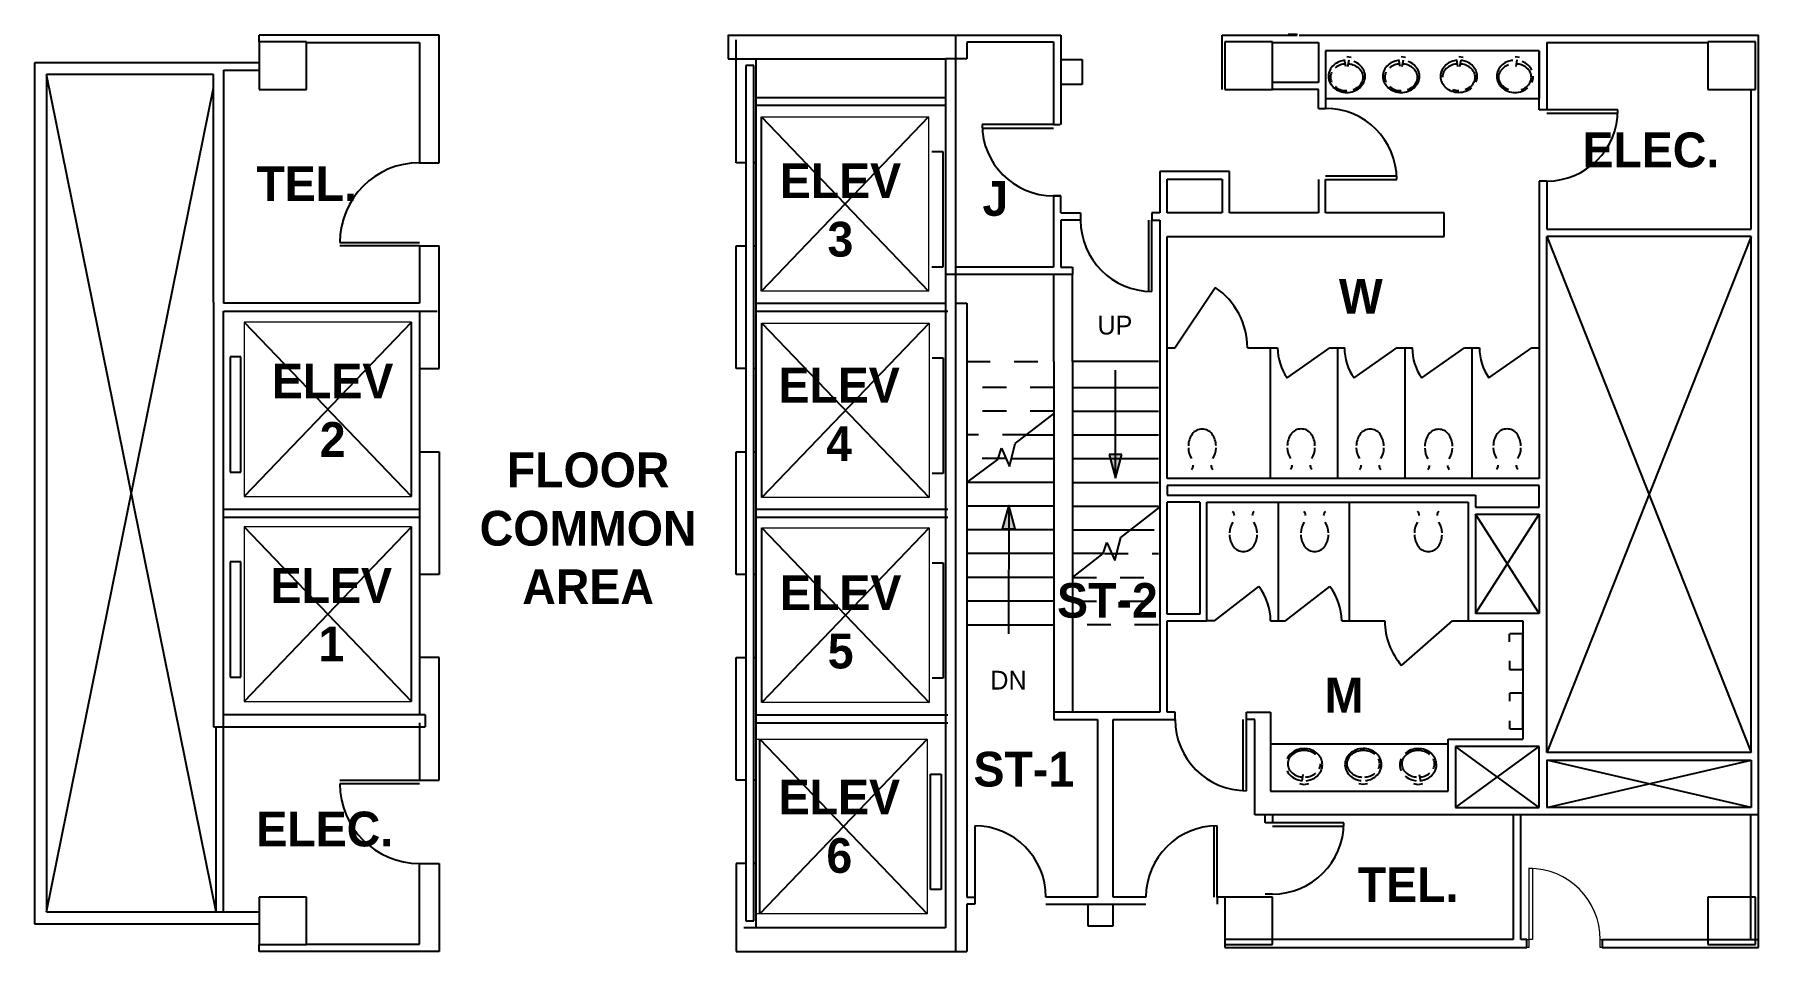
# Model space of a CAD drawing. Header units: inches. Extents: x -63 to 2235, y 0 to 1960.
# Drawn here: x 748 to 1619, y 759 to 1223 of the extents above; entities that cross this region are included whole.
import ezdxf

# ---------------------------------------------------------------- set-up
doc = ezdxf.new("R2010")
doc.units = ezdxf.units.IN
doc.header["$LTSCALE"] = 96
doc.header["$MEASUREMENT"] = 0
doc.linetypes.add('Dash', pattern=[0.25, 0.125, -0.125])
doc.layers.add('A-DOOR', color=7, linetype='Continuous')
doc.layers.add('S-COLS', color=7, linetype='Continuous')
doc.layers.add('A-DOOR-FRAM', color=1, linetype='Continuous', lineweight=13)
doc.styles.get("Standard").update_dxf_attribs({"font": 'arial.ttf'})

# ---------------------------------------------------------------- blocks, each defined once
blk = doc.blocks.new('Concrete-Rectangular-Column - 2_ X 2_-2564053-GROSS BLDG AREA - LEVEL 6')
at = {"layer": 'S-COLS'}
for p, q in [((12, 12), (-12, 12)), ((-12, 12), (-12, -12)), ((12, -12), (12, 12)), ((-12, -12), (12, -12))]:
    blk.add_line(p, q, dxfattribs=at)
blk = doc.blocks.new('ST - TYPE A - SINGLE FLUSH - 36_ x 84_ X NOT USED-2900657-GROSS BLDG AREA - LEVEL 6')
at = {"layer": 'A-DOOR', "lineweight": 15}
for p, q in [((16.25, -2), (18, -2)), ((16.25, -38), (16.25, -2)), ((18, -38.04), (18, -2)), ((16.25, -38), (17.49, -38))]:
    blk.add_line(p, q, dxfattribs=at)
at = {"layer": 'A-DOOR', "lineweight": 5}
blk.add_arc((18, -2), 36.04, 180, 270, dxfattribs=at)
at = {"layer": 'A-DOOR-FRAM'}
for p, q in [((-19, 2), (-18, 2)), ((-19, -2), (-19, 2)), ((-18, 2), (-18, -2)), ((18, 2), (19, 2)), ((18, -2), (18, 2)), ((19, 2), (19, -2)), ((-18, -2), (-19, -2)), ((19, -2), (18, -2))]:
    blk.add_line(p, q, dxfattribs=at)

msp = doc.modelspace()

# ---------------------------------------------------------------- hatches: boundary and pattern name
for points in [[(1297.57, 1010.52), (1291.14, 1010.52), (1294.35, 998.52)], [(1237.13, 972.91), (1243.56, 972.89), (1240.37, 984.9)]]:
    msp.add_hatch(color=250).paths.add_polyline_path(points, flags=0)

# ---------------------------------------------------------------- linework, layer by layer
for p, q in [((952.67, 1222.36), (861.67, 1222.36)), ((861.67, 1218.9), (861.67, 1222.36)), ((952.67, 1157.86), (952.67, 1222.36)), ((1098.61, 1222.4), (1098.61, 1210.4)), ((1098.67, 1222.36), (1266.67, 1222.36)), ((1102.67, 1157.86), (1102.67, 1219.9)), ((1213.61, 1084.9), (1213.61, 1222.4)), ((1266.67, 1222.36), (1266.67, 1177.15)), ((1348.17, 1194.86), (1348.17, 1222.36)), ((1348.17, 1222.36), (1386.11, 1222.36)), ((1381.61, 1222.65), (1381.61, 1222.4)), ((1386.11, 1222.65), (1381.61, 1222.65)), ((1381.61, 1222.4), (1386.11, 1222.4)), ((1386.11, 1222.4), (1386.11, 1222.65)), ((1387.11, 1222.36), (1619.17, 1222.36)), ((1619.17, 828.36), (1619.17, 1222.36)), ((885.67, 1218.61), (942.67, 1218.61)), ((942.67, 1218.61), (942.67, 1157.86)), ((1219.27, 1218.86), (1262.92, 1218.86)), ((1219.27, 1218.61), (1219.27, 1210.36)), ((1262.92, 1218.86), (1262.92, 1177.15)), ((1373.61, 1218.9), (1349.61, 1218.9)), ((1349.61, 1218.9), (1349.61, 1194.9)), ((1373.61, 1194.9), (1373.61, 1218.9)), ((1373.67, 1218.61), (1396.92, 1218.61)), ((1396.92, 1218.61), (1396.92, 1198.36)), ((1400.42, 1214.36), (1400.42, 1185.34)), ((1508.42, 1214.36), (1400.42, 1214.36)), ((1411.22, 1211.56), (1413.38, 1211.18)), ((1438.67, 1211.57), (1440.84, 1211.19)), ((1467.81, 1211.61), (1469.97, 1211.23)), ((1496.18, 1211.59), (1498.34, 1211.21)), ((1508.42, 1214.36), (1508.42, 1190.36)), ((1508.42, 1184.61), (1508.42, 1214.36)), ((1512.17, 1218.61), (1512.17, 1184.61)), ((1512.17, 1218.61), (1593.61, 1218.61)), ((1617.61, 1218.9), (1593.61, 1218.9)), ((1593.61, 1218.9), (1593.61, 1194.9)), ((1617.61, 1194.9), (1617.61, 1218.9)), ((839.92, 1208.36), (748.17, 1208.36)), ((748.17, 1208.36), (748.17, 773.36)), ((754.17, 1202.36), (754.17, 779.36)), ((839.92, 779.36), (754.17, 1202.36)), ((838.67, 1202.36), (754.17, 1202.36)), ((838.59, 1087.4), (838.59, 1202.36)), ((861.61, 1208.36), (839.92, 1208.36)), ((843.67, 1204.61), (861.61, 1204.61)), ((843.67, 1204.61), (843.67, 1086.86)), ((1098.61, 1210.4), (1208.61, 1210.4)), ((1107.61, 1206.9), (1107.61, 950.03)), ((1111.61, 1206.9), (1107.61, 1206.9)), ((1111.61, 905.78), (1111.61, 1206.9)), ((1112.67, 1210.36), (1112.67, 1190.86)), ((1219.27, 1210.36), (1208.42, 1210.36)), ((1208.42, 1210.36), (1208.42, 771.4)), ((1266.67, 1209.96), (1277.41, 1209.96)), ((1277.41, 1209.96), (1277.41, 1197.44)), ((1410.63, 1206.41), (1410.09, 1209.83)), ((1411.76, 1206.4), (1412.36, 1209.83)), ((1438.08, 1206.42), (1437.54, 1209.84)), ((1439.22, 1206.41), (1439.82, 1209.84)), ((1467.22, 1206.46), (1466.68, 1209.89)), ((1468.35, 1206.45), (1468.95, 1209.88)), ((1496.72, 1206.43), (1497.32, 1209.86)), ((754.17, 779.36), (838.59, 1195.78)), ((1277.41, 1197.44), (1266.67, 1197.44)), ((1349.61, 1194.9), (1373.61, 1194.9)), ((1396.92, 1198.36), (1373.67, 1198.36)), ((1396.92, 1194.86), (1373.67, 1194.86)), ((1396.92, 1185.34), (1396.92, 1194.86)), ((1593.61, 1194.9), (1617.61, 1194.9)), ((1615.42, 1124.36), (1615.42, 1194.9)), ((1112.67, 1190.86), (1208.42, 1190.86)), ((1112.67, 1190.86), (1112.67, 771.4)), ((1112.67, 1186.86), (1208.42, 1186.86)), ((1396.92, 1185.34), (1400.42, 1185.34)), ((1400.42, 1190.36), (1508.42, 1190.36)), ((1512.17, 1184.61), (1508.42, 1184.61)), ((1548.17, 1184.61), (1512.17, 1184.61)), ((1115.41, 1092.91), (1115.41, 1181.07)), ((1115.41, 1181.07), (1199.89, 1092.91)), ((1199.89, 1181.07), (1115.41, 1092.91)), ((1262.92, 1177.15), (1226.92, 1177.15)), ((1262.92, 1177.15), (1266.42, 1177.15)), ((1512.17, 1182.86), (1548.17, 1182.86)), ((1226.92, 1175.4), (1262.92, 1175.4)), ((1201.52, 1163.51), (1207.01, 1163.51)), ((1207.01, 1163.51), (1207.01, 1105.16)), ((942.67, 1157.86), (952.67, 1157.86)), ((1107.61, 1157.86), (1102.67, 1157.86)), ((1112.67, 1157.86), (1111.61, 1157.86)), ((1351.92, 1153.36), (1316.67, 1153.36)), ((1316.67, 1153.36), (1316.67, 1132.61)), ((1351.92, 1132.61), (1351.92, 1153.36)), ((1436.42, 1151.09), (1400.42, 1151.09)), ((1262.92, 1141.15), (1266.67, 1141.15)), ((1266.67, 1141.15), (1262.92, 1141.15)), ((1262.92, 1141.15), (1262.92, 1105.11)), ((1266.67, 1132.61), (1266.67, 1141.15)), ((1320.42, 1149.61), (1348.17, 1149.61)), ((1320.42, 1132.61), (1320.42, 1149.61)), ((1348.17, 1149.61), (1348.17, 1132.61)), ((1396.92, 1149.34), (1396.92, 1132.61)), ((1400.42, 1149.34), (1436.42, 1149.34)), ((1400.42, 1132.61), (1400.42, 1149.34)), ((1508.42, 1148.61), (1508.42, 998.36)), ((1512.17, 1148.61), (1508.42, 1148.61)), ((1512.17, 1148.61), (1512.17, 1124.36)), ((1266.67, 1132.61), (1276.67, 1132.61)), ((1276.67, 1132.61), (1276.67, 1128.86)), ((1316.67, 1132.61), (1312.67, 1132.61)), ((1312.67, 1132.61), (1312.67, 1128.86)), ((1348.17, 1132.61), (1320.42, 1132.61)), ((1396.92, 1132.61), (1351.92, 1132.61)), ((1460.42, 1132.61), (1400.42, 1132.61)), ((1460.42, 1120.61), (1460.42, 1132.61)), ((1276.67, 1128.86), (1266.67, 1128.86)), ((1266.67, 1128.86), (1266.67, 1105.11)), ((1310.92, 1128.86), (1310.92, 1092.86)), ((1312.67, 1128.86), (1316.67, 1128.86)), ((1312.67, 1092.86), (1312.67, 1128.86)), ((1316.67, 1128.86), (1316.67, 880.36)), ((1512.17, 1124.36), (1615.42, 1124.36)), ((902.42, 1117.61), (942.67, 1117.61)), ((942.67, 1115.86), (902.42, 1115.86)), ((942.67, 1115.86), (942.67, 1086.86)), ((942.67, 1115.86), (952.67, 1115.86)), ((952.67, 1053.86), (952.67, 1115.86)), ((1102.67, 1053.86), (1102.67, 1115.86)), ((1102.67, 1115.86), (1107.61, 1115.86)), ((1111.61, 1115.86), (1112.67, 1115.86)), ((1320.42, 998.36), (1320.42, 1120.61)), ((1320.42, 1120.61), (1460.42, 1120.61)), ((1512.17, 1120.61), (1615.42, 859.86)), ((1615.42, 1120.61), (1512.17, 859.86)), ((1512.17, 859.86), (1512.17, 1120.61)), ((1615.42, 1120.61), (1512.17, 1120.61)), ((1615.42, 859.86), (1615.42, 1120.61)), ((1207.01, 1105.16), (1201.52, 1105.16)), ((1272.67, 1101.36), (1208.42, 1101.36)), ((1262.96, 1105.11), (1213.61, 1105.11)), ((1263.17, 1057.36), (1263.17, 1101.36)), ((1266.67, 1105.11), (1272.67, 1105.11)), ((1272.67, 1105.11), (1272.67, 1101.36)), ((1272.67, 1057.36), (1272.67, 1101.36)), ((1324.26, 1064.36), (1344.69, 1094.85)), ((838.59, 1087.4), (838.59, 872.92)), ((942.67, 1086.86), (843.67, 1086.86)), ((843.67, 779.36), (843.67, 1082.9)), ((843.67, 1082.9), (951.59, 1082.9)), ((942.67, 1082.86), (942.67, 878.86)), ((1112.67, 1086.86), (1208.42, 1086.86)), ((1112.67, 1082.86), (1209.67, 1082.86)), ((1213.61, 759.4), (1213.61, 1084.9)), ((1213.8, 1086.86), (1219.17, 1086.86)), ((1219.17, 1086.86), (1219.17, 786.86)), ((938.58, 1077.39), (854.1, 989.23)), ((854.1, 1077.39), (938.58, 989.23)), ((938.58, 989.23), (938.58, 1077.39)), ((1115.63, 988.69), (1115.63, 1076.86)), ((1115.63, 1076.86), (1200.11, 988.69)), ((1200.11, 1076.86), (1115.63, 988.69)), ((1320.42, 1064.36), (1324.26, 1064.36)), ((1360.96, 1064.36), (1376.17, 1064.36)), ((1372.42, 1064.36), (1372.42, 998.36)), ((1381.05, 1049.12), (1402.68, 1064.36)), ((1402.68, 1064.36), (1410.17, 1064.36)), ((1406.42, 1064.36), (1406.42, 998.36)), ((1414.83, 1049.12), (1436.47, 1064.36)), ((1436.47, 1064.36), (1444.38, 1064.36)), ((1440.42, 1064.36), (1440.42, 998.36)), ((1449.05, 1049.12), (1470.68, 1064.36)), ((1470.68, 1064.36), (1478.17, 1064.36)), ((1474.42, 1064.36), (1474.42, 998.36)), ((1482.99, 1049.12), (1504.62, 1064.36)), ((1504.62, 1064.36), (1508.42, 1064.36)), ((852.46, 1059.83), (846.98, 1059.83)), ((846.98, 1059.83), (846.98, 1001.48)), ((852.46, 1001.48), (852.46, 1059.83)), ((1201.75, 1059.3), (1207.24, 1059.3)), ((1207.24, 1059.3), (1207.24, 1000.94)), ((1263.17, 1057.36), (1263.17, 924.36)), ((1315.98, 1057.36), (1272.67, 1057.36)), ((1272.67, 1057.36), (1272.67, 880.36)), ((942.67, 1053.86), (952.67, 1053.86)), ((1107.61, 1053.86), (1102.67, 1053.86)), ((1112.67, 1053.86), (1111.61, 1053.86)), ((1272.67, 1044.36), (1315.98, 1044.36)), ((1243.67, 1016.09), (1263.42, 1031.41)), ((1272.67, 1032.36), (1315.98, 1032.36)), ((1249.17, 1020.36), (1263.17, 1020.36)), ((1272.67, 1020.36), (1315.98, 1020.36)), ((942.67, 1011.86), (952.67, 1011.86)), ((952.67, 1011.86), (952.67, 949.86)), ((1102.67, 1011.86), (1107.61, 1011.86)), ((1102.67, 949.86), (1102.67, 1011.86)), ((1111.61, 1011.86), (1112.67, 1011.86)), ((1234.88, 1007.87), (1236.67, 1013.6)), ((1236.67, 1013.6), (1240.78, 1004.45)), ((1240.78, 1004.45), (1243.67, 1016.09)), ((1219.17, 996.36), (1234.88, 1007.87)), ((1241.75, 1008.36), (1263.17, 1008.36)), ((1272.67, 1008.36), (1315.98, 1008.36)), ((846.98, 1001.48), (852.46, 1001.48)), ((1207.24, 1000.94), (1201.75, 1000.94)), ((1263.17, 996.36), (1219.17, 996.36)), ((1272.67, 996.36), (1315.98, 996.36)), ((1508.42, 998.36), (1320.42, 998.36)), ((1508.42, 994.86), (1320.42, 994.86)), ((1320.42, 994.86), (1320.42, 989.86)), ((1508.42, 983.86), (1508.42, 994.86)), ((1263.17, 984.36), (1219.8, 984.36)), ((1272.67, 984.36), (1315.98, 984.36)), ((1320.42, 989.86), (1476.17, 989.86)), ((1336.92, 986.36), (1320.42, 986.36)), ((1320.42, 929.86), (1320.42, 986.36)), ((1336.92, 986.36), (1336.92, 929.86)), ((1340.42, 926.36), (1340.42, 986.36)), ((1340.42, 986.36), (1472.42, 986.36)), ((1376.42, 986.36), (1376.42, 926.36)), ((1412.42, 986.36), (1412.42, 926.36)), ((1472.42, 986.36), (1472.42, 926.36)), ((1476.17, 989.86), (1476.17, 983.86)), ((843.67, 982.86), (942.67, 982.86)), ((843.67, 978.86), (942.67, 978.86)), ((1112.67, 982.86), (1209.67, 982.86)), ((1112.67, 978.86), (1209.67, 978.86)), ((1296.93, 968.58), (1316.67, 983.9)), ((1476.17, 983.86), (1508.42, 983.86)), ((1508.42, 930.11), (1476.17, 980.36)), ((1476.17, 930.11), (1508.42, 980.36)), ((1476.17, 980.36), (1508.42, 980.36)), ((1476.17, 980.36), (1476.17, 930.11)), ((1508.42, 980.36), (1508.42, 930.11)), ((938.58, 973.86), (854.1, 885.69)), ((854.1, 973.86), (938.58, 885.69)), ((938.58, 885.69), (938.58, 973.86)), ((1115.63, 885.19), (1115.63, 973.36)), ((1115.63, 973.36), (1200.11, 885.19)), ((1200.11, 973.36), (1115.63, 885.19)), ((1263.17, 972.36), (1219.8, 972.36)), ((1272.67, 972.36), (1301.8, 972.36)), ((1294.04, 956.93), (1296.93, 968.58)), ((1263.17, 960.36), (1219.8, 960.36)), ((1272.67, 948.36), (1288.14, 960.36)), ((1288.14, 960.36), (1272.67, 960.36)), ((1288.14, 960.36), (1289.93, 966.08)), ((1289.93, 966.08), (1294.04, 956.93)), ((852.46, 956.3), (846.98, 956.3)), ((846.98, 956.3), (846.98, 897.94)), ((852.46, 897.94), (852.46, 956.3)), ((952.67, 949.86), (942.67, 949.86)), ((1107.61, 949.86), (1102.67, 949.86)), ((1107.61, 950.03), (1107.61, 774.9)), ((1112.67, 949.86), (1111.61, 949.86)), ((1201.75, 955.8), (1207.24, 955.8)), ((1207.24, 955.8), (1207.24, 897.44)), ((1263.17, 948.36), (1219.8, 948.36)), ((1344.26, 926.36), (1366.72, 943.78)), ((1380.17, 926.36), (1402.62, 943.78)), ((1263.17, 936.36), (1219.8, 936.36)), ((1219.8, 924.36), (1263.17, 924.36)), ((1263.17, 924.36), (1263.17, 880.36)), ((1336.92, 929.86), (1320.42, 929.86)), ((1320.42, 880.36), (1320.42, 926.36)), ((1320.42, 926.36), (1340.42, 926.36)), ((1344.26, 926.36), (1340.42, 926.36)), ((1372.68, 926.36), (1380.17, 926.36)), ((1408.68, 926.36), (1430.38, 926.36)), ((1438.79, 903.92), (1464.51, 926.36)), ((1464.51, 926.36), (1472.42, 926.36)), ((1472.42, 926.36), (1500.17, 926.36)), ((1508.42, 930.11), (1476.17, 930.11)), ((1500.17, 926.36), (1500.17, 866.69)), ((1493.24, 919.78), (1493.24, 915.78)), ((1500.17, 919.91), (1493.57, 919.91)), ((1500.17, 901.91), (1500.17, 919.91)), ((952.67, 907.86), (942.67, 907.86)), ((952.67, 845.86), (952.67, 907.86)), ((1102.67, 907.86), (1107.61, 907.86)), ((1102.67, 845.86), (1102.67, 907.86)), ((1111.61, 907.86), (1112.67, 907.86)), ((1493.45, 906.2), (1493.45, 901.91)), ((846.98, 897.94), (852.46, 897.94)), ((1111.61, 774.9), (1111.61, 905.78)), ((1207.24, 897.44), (1201.75, 897.44)), ((1493.45, 901.91), (1500.17, 901.91)), ((1493.38, 889.88), (1493.38, 885.88)), ((1500.17, 889.94), (1493.57, 889.94)), ((1500.17, 871.94), (1500.17, 889.94)), ((1316.67, 880.36), (1263.17, 880.36)), ((1263.17, 880.36), (1263.17, 876.61)), ((1324.42, 880.36), (1320.42, 880.36)), ((1324.42, 876.61), (1324.42, 880.36)), ((1360.42, 876.61), (1360.42, 880.36)), ((1360.42, 880.36), (1372.67, 880.36)), ((1372.67, 880.36), (1372.67, 840.36)), ((838.59, 872.92), (945.59, 872.92)), ((839.92, 779.36), (839.92, 872.92)), ((945.59, 878.92), (843.59, 878.92)), ((942.67, 874.86), (942.67, 845.86)), ((945.59, 878.92), (945.59, 872.92)), ((1112.67, 878.86), (1209.67, 878.86)), ((1112.67, 874.86), (1209.67, 874.86)), ((1263.17, 876.61), (1285.17, 876.61)), ((1285.17, 876.61), (1285.17, 786.86)), ((1293.17, 786.86), (1293.17, 876.61)), ((1293.17, 876.61), (1324.42, 876.61)), ((1358.67, 876.61), (1358.67, 840.61)), ((1364.67, 876.61), (1360.42, 876.61)), ((1360.42, 840.61), (1360.42, 876.61)), ((1364.67, 828.36), (1364.67, 876.61)), ((1493.57, 871.94), (1493.57, 875.94)), ((1493.57, 871.94), (1500.17, 871.94)), ((1114.69, 778.4), (1114.69, 866.57)), ((1114.69, 866.57), (1199.17, 778.4)), ((1199.17, 866.57), (1114.69, 778.4)), ((1372.67, 864.36), (1462.42, 864.36)), ((1462.42, 866.69), (1500.17, 866.69)), ((1462.42, 840.36), (1462.42, 866.69)), ((1508.42, 832.11), (1466.17, 862.94)), ((1466.17, 832.11), (1508.42, 862.94)), ((1508.42, 862.94), (1466.17, 862.94)), ((1466.17, 862.94), (1466.17, 832.11)), ((1508.42, 832.11), (1508.42, 862.94)), ((1615.42, 859.86), (1512.17, 859.86)), ((1512.17, 856.11), (1512.17, 832.11)), ((1512.17, 856.11), (1615.42, 856.11)), ((1512.17, 832.11), (1615.42, 856.11)), ((1615.42, 832.11), (1512.17, 856.11)), ((1615.42, 856.11), (1615.42, 832.11)), ((902.42, 845.86), (942.67, 845.86)), ((942.67, 845.86), (952.67, 845.86)), ((1107.61, 845.86), (1102.67, 845.86)), ((1112.67, 845.86), (1111.61, 845.86)), ((1200.81, 849.01), (1206.3, 849.01)), ((1200.81, 790.65), (1200.81, 849.01)), ((1206.3, 849.01), (1206.3, 790.65)), ((1389.04, 848.8), (1388.45, 845.37)), ((1447.78, 848.8), (1448.33, 845.38)), ((942.67, 844.11), (902.42, 844.11)), ((1372.67, 840.36), (1462.42, 840.36)), ((1389.6, 843.65), (1387.44, 844.02)), ((1391.77, 844.02), (1389.6, 843.65)), ((1419.5, 843.67), (1417.33, 844.04)), ((1421.66, 844.04), (1419.5, 843.67)), ((1447.21, 843.65), (1445.05, 844.02)), ((1449.38, 844.02), (1447.21, 843.65)), ((1369.92, 828.36), (1364.67, 828.36)), ((1495.17, 828.36), (1364.67, 828.36)), ((1369.92, 824.36), (1369.92, 828.36)), ((1373.67, 828.36), (1373.67, 824.36)), ((1466.17, 832.11), (1508.42, 832.11)), ((1495.17, 828.36), (1495.17, 765.36)), ((1499.17, 828.36), (1495.17, 828.36)), ((1615.17, 828.36), (1499.17, 828.36)), ((1499.17, 765.36), (1499.17, 828.36)), ((1615.42, 832.11), (1512.17, 832.11)), ((1619.17, 828.36), (1615.17, 828.36)), ((1615.17, 828.36), (1615.17, 765.36)), ((1619.17, 761.36), (1619.17, 828.36)), ((1223.17, 822.86), (1223.17, 786.86)), ((1343.92, 822.86), (1343.92, 786.86)), ((1345.67, 786.86), (1345.67, 822.86)), ((1373.67, 824.36), (1369.92, 824.36)), ((1409.67, 824.36), (1373.67, 824.36)), ((1373.67, 822.61), (1409.67, 822.61)), ((942.67, 763.11), (942.67, 803.86)), ((942.67, 803.86), (952.67, 803.86)), ((952.67, 803.86), (952.67, 759.36)), ((1107.61, 803.86), (1102.67, 803.86)), ((1102.67, 803.86), (1102.67, 759.36)), ((1112.67, 803.86), (1111.61, 803.86)), ((1206.3, 790.65), (1200.81, 790.65)), ((1219.17, 786.86), (1223.17, 786.86)), ((1223.17, 786.86), (1223.17, 783.36)), ((1285.17, 786.86), (1259.17, 786.86)), ((1309.67, 786.86), (1293.17, 786.86)), ((1349.61, 786.86), (1345.67, 786.86)), ((1345.67, 786.86), (1345.67, 783.36)), ((1373.61, 786.9), (1349.61, 786.9)), ((1349.61, 786.9), (1349.61, 762.9)), ((1373.67, 788.36), (1369.92, 788.36)), ((1373.61, 762.9), (1373.61, 786.9)), ((1617.61, 786.9), (1593.61, 786.9)), ((1593.61, 786.9), (1593.61, 762.9)), ((1617.61, 762.9), (1617.61, 786.9)), ((754.17, 779.36), (861.61, 779.36)), ((1223.17, 783.36), (1219.17, 783.36)), ((1219.17, 783.36), (1219.17, 759.36)), ((1259.17, 783.36), (1309.67, 783.36)), ((1280.52, 772.1), (1280.52, 782.84)), ((1293.04, 782.84), (1293.04, 772.1)), ((748.17, 773.36), (861.61, 773.36)), ((1208.42, 771.4), (1106.61, 771.4)), ((1107.61, 774.9), (1111.61, 774.9)), ((1293.04, 772.1), (1280.52, 772.1)), ((861.67, 759.36), (861.67, 762.9)), ((952.67, 759.36), (861.67, 759.36)), ((885.67, 763.11), (942.67, 763.11)), ((1102.67, 759.36), (1219.17, 759.36)), ((1495.17, 765.36), (1349.61, 765.36)), ((1349.61, 765.36), (1349.61, 761.36)), ((1349.61, 762.9), (1373.61, 762.9)), ((1349.61, 761.36), (1502.17, 761.36)), ((1502.17, 765.36), (1499.17, 765.36)), ((1502.17, 761.36), (1502.17, 765.36)), ((1540.17, 765.36), (1540.17, 761.36)), ((1540.17, 765.36), (1619.17, 765.36)), ((1540.17, 761.36), (1619.17, 761.36)), ((1593.61, 762.9), (1617.61, 762.9))]:
    msp.add_line(p, q)
at = {"lineweight": 20}
for p, q in [((1115.39, 1181.07), (1199.89, 1181.07)), ((1199.89, 1181.07), (1199.89, 1092.91)), ((1199.89, 1092.91), (1115.39, 1092.91)), ((938.6, 1077.39), (854.1, 1077.39)), ((854.1, 1077.39), (854.1, 989.23)), ((1115.61, 1076.86), (1200.11, 1076.86)), ((1200.11, 1076.86), (1200.11, 988.69)), ((854.1, 989.23), (938.6, 989.23)), ((1200.11, 988.69), (1115.61, 988.69)), ((938.6, 973.86), (854.1, 973.86)), ((854.1, 973.86), (854.1, 885.69)), ((1115.61, 973.36), (1200.11, 973.36)), ((1200.11, 973.36), (1200.11, 885.19)), ((854.1, 885.69), (938.6, 885.69)), ((1200.11, 885.19), (1115.61, 885.19)), ((1112.67, 866.57), (1199.17, 866.57)), ((1199.17, 866.57), (1199.17, 778.4)), ((1199.17, 778.4), (1112.67, 778.4))]:
    msp.add_line(p, q, dxfattribs=at)
at = {"color": 251, "linetype": 'Dash'}
for p, q in [((1219.08, 1057.36), (1263.17, 1057.36)), ((1263.17, 1044.36), (1219.8, 1044.36)), ((1263.17, 1032.36), (1219.8, 1032.36)), ((1249.17, 1020.36), (1219.8, 1020.36)), ((1239.02, 1008.36), (1219.8, 1008.36)), ((1301.8, 972.36), (1316.67, 972.36)), ((1288.78, 960.36), (1315.98, 960.36)), ((1272.67, 948.36), (1315.98, 948.36)), ((1272.67, 936.36), (1315.98, 936.36)), ((1315.98, 924.36), (1272.67, 924.36))]:
    msp.add_line(p, q, dxfattribs=at)
at = {"color": 250}
for p, q in [((1294.35, 998.52), (1294.35, 1053.09)), ((1297.57, 1010.52), (1291.14, 1010.52)), ((1291.14, 1010.52), (1294.35, 998.52)), ((1294.35, 998.52), (1297.57, 1010.52)), ((1240.37, 984.9), (1237.13, 972.91)), ((1240.37, 984.9), (1240.2, 919.93)), ((1243.56, 972.89), (1240.37, 984.9)), ((1237.13, 972.91), (1243.56, 972.89))]:
    msp.add_line(p, q, dxfattribs=at)
for centre, radius, start, end in [((1409.11, 1201.48), 7.18, 154.83215, 180.04581), ((1410.11, 1201.01), 8.28, 131.38403, 154.83215), ((1408.41, 1201.04), 5.53, 152.76297, 179.7311), ((1410.75, 1200.28), 9.26, 110.06681, 131.38403), ((1410.6, 1199.3), 8.39, 108.36491, 128.87873), ((1411.17, 1199.13), 10.48, 95.71374, 110.06681), ((1411.15, 1197.63), 10.15, 94.16577, 108.36491), ((1411.15, 1197.63), 10.15, 71.09728, 85.29643), ((1411.72, 1199.29), 8.39, 50.58346, 71.09728), ((1411.59, 1200.28), 9.26, 48.70759, 70.02481), ((1412.59, 1200.35), 7.02, 26.69922, 50.58346), ((1412.24, 1201.01), 8.28, 25.25947, 48.70759), ((1413.92, 1201.02), 5.53, 359.7311, 26.69922), ((1413.23, 1201.48), 7.18, 0.04581, 25.25947), ((1436.57, 1201.49), 7.18, 154.83215, 180.04581), ((1437.56, 1201.02), 8.28, 131.38403, 154.83215), ((1435.87, 1201.05), 5.53, 152.76297, 179.7311), ((1438.21, 1200.29), 9.26, 110.06681, 131.38403), ((1438.05, 1199.3), 8.39, 108.36491, 128.87873), ((1438.63, 1199.14), 10.48, 95.71374, 110.06681), ((1438.61, 1197.64), 10.15, 94.16577, 108.36491), ((1438.61, 1197.64), 10.15, 71.09728, 85.29643), ((1439.18, 1199.3), 8.39, 50.58346, 71.09728), ((1439.05, 1200.29), 9.26, 48.70759, 70.02481), ((1440.05, 1200.36), 7.02, 26.69922, 50.58346), ((1439.69, 1201.02), 8.28, 25.25947, 48.70759), ((1441.38, 1201.03), 5.53, 359.7311, 26.69922), ((1440.69, 1201.49), 7.18, 0.04581, 25.25947), ((1465.7, 1201.53), 7.18, 154.83215, 180.04581), ((1466.7, 1201.06), 8.28, 131.38403, 154.83215), ((1465, 1201.1), 5.53, 152.76297, 179.7311), ((1466.33, 1200.41), 7.02, 128.87873, 152.76297), ((1467.35, 1200.33), 9.26, 110.06681, 131.38403), ((1467.19, 1199.35), 8.39, 108.36491, 128.87873), ((1467.77, 1199.18), 10.48, 95.71374, 110.06681), ((1467.74, 1197.68), 10.15, 94.16577, 108.36491), ((1467.74, 1197.68), 10.15, 71.09728, 85.29643), ((1467.77, 1199.18), 10.48, 70.02481, 83.90891), ((1468.31, 1199.34), 8.39, 50.58346, 71.09728), ((1468.18, 1200.33), 9.26, 48.70759, 70.02481), ((1469.18, 1200.4), 7.02, 26.69922, 50.58346), ((1468.83, 1201.07), 8.28, 25.25947, 48.70759), ((1470.51, 1201.07), 5.53, 359.7311, 26.69922), ((1469.82, 1201.54), 7.18, 0.04581, 25.25947), ((1494.07, 1201.51), 7.18, 154.83215, 180.04581), ((1495.07, 1201.04), 8.28, 131.38403, 154.83215), ((1493.37, 1201.07), 5.53, 152.76297, 179.7311), ((1494.7, 1200.39), 7.02, 128.87873, 152.76297), ((1495.71, 1200.31), 9.26, 110.06681, 131.38403), ((1495.56, 1199.32), 8.39, 108.36491, 128.87873), ((1496.13, 1199.16), 10.48, 95.71374, 110.06681), ((1496.11, 1197.66), 10.15, 71.09728, 85.29643), ((1496.68, 1199.32), 8.39, 50.58346, 71.09728), ((1496.55, 1200.31), 9.26, 48.70759, 70.02481), ((1497.55, 1200.38), 7.02, 26.69922, 50.58346), ((1497.2, 1201.04), 8.28, 25.25947, 48.70759), ((1498.88, 1201.05), 5.53, 359.7311, 26.69922), ((1409.11, 1201.48), 7.18, 180.04581, 205.25947), ((1410.11, 1201.95), 8.28, 205.25947, 228.70759), ((1408.41, 1201.04), 5.53, 179.7311, 206.69922), ((1410.75, 1202.69), 9.26, 228.70759, 250.02481), ((1410.61, 1202.77), 8.39, 230.58346, 251.09728), ((1411.17, 1203.83), 10.48, 250.02481, 270.04581), ((1411.18, 1204.43), 10.15, 251.09728, 269.7311), ((1411.17, 1203.83), 10.48, 270.04581, 290.06681), ((1411.74, 1202.76), 8.39, 288.36491, 308.87873), ((1411.59, 1202.69), 9.26, 290.06681, 311.38403), ((1412.6, 1201.7), 7.02, 308.87873, 332.76297), ((1412.24, 1201.95), 8.28, 311.38403, 334.83215), ((1413.92, 1201.02), 5.53, 332.76297, 359.7311), ((1413.23, 1201.48), 7.18, 334.83215, 0.04581), ((1436.57, 1201.49), 7.18, 180.04581, 205.25947), ((1437.56, 1201.96), 8.28, 205.25947, 228.70759), ((1435.87, 1201.05), 5.53, 179.7311, 206.69922), ((1438.21, 1202.69), 9.26, 228.70759, 250.02481), ((1438.07, 1202.78), 8.39, 230.58346, 251.09728), ((1438.63, 1203.84), 10.48, 250.02481, 270.04581), ((1438.64, 1204.44), 10.15, 251.09728, 269.7311), ((1438.63, 1203.84), 10.48, 270.04581, 290.06681), ((1439.19, 1202.77), 8.39, 288.36491, 308.87873), ((1439.05, 1202.69), 9.26, 290.06681, 311.38403), ((1440.05, 1201.71), 7.02, 308.87873, 332.76297), ((1439.69, 1201.96), 8.28, 311.38403, 334.83215), ((1441.38, 1201.03), 5.53, 332.76297, 359.7311), ((1440.69, 1201.49), 7.18, 334.83215, 0.04581), ((1465.7, 1201.53), 7.18, 180.04581, 205.25947), ((1466.7, 1202), 8.28, 205.25947, 228.70759), ((1467.34, 1202.74), 9.26, 228.70759, 250.02481), ((1467.76, 1203.89), 10.48, 250.02481, 270.04581), ((1467.78, 1204.49), 10.15, 251.09728, 269.7311), ((1467.76, 1203.89), 10.48, 270.04581, 290.06681), ((1468.33, 1202.82), 8.39, 288.36491, 308.87873), ((1468.18, 1202.74), 9.26, 290.06681, 311.38403), ((1469.19, 1201.75), 7.02, 308.87873, 332.76297), ((1470.51, 1201.07), 5.53, 332.76297, 359.7311), ((1469.82, 1201.54), 7.18, 334.83215, 0.04581), ((1494.07, 1201.51), 7.18, 180.04581, 205.25947), ((1495.07, 1201.98), 8.28, 205.25947, 228.70759), ((1493.37, 1201.07), 5.53, 179.7311, 206.69922), ((1494.71, 1201.74), 7.02, 206.69922, 230.58346), ((1495.71, 1202.71), 9.26, 228.70759, 250.02481), ((1495.57, 1202.8), 8.39, 230.58346, 251.09728), ((1496.13, 1203.86), 10.48, 250.02481, 270.04581), ((1496.13, 1203.86), 10.48, 270.04581, 290.06681), ((1496.7, 1202.79), 8.39, 288.36491, 308.87873), ((1496.55, 1202.71), 9.26, 290.06681, 311.38403), ((1497.56, 1201.73), 7.02, 308.87873, 332.76297), ((1498.88, 1201.05), 5.53, 332.76297, 359.7311), ((1498.19, 1201.51), 7.18, 334.83215, 0.04581), ((1400.42, 1149.34), 36, 0, 90), ((1512.17, 1184.61), 36, 270, 0), ((1262.92, 1177.15), 36, 180, 270), ((942.67, 1117.61), 40.25, 90, 180), ((1312.67, 1128.86), 36, 180, 270), ((1324.26, 1064.36), 36.7, 0, 56.17737), ((1402.68, 1064.36), 26.46, 180, 215.15259), ((1436.47, 1064.36), 26.46, 180, 215.15259), ((1470.68, 1064.36), 26.46, 180, 215.15259), ((1504.62, 1064.36), 26.46, 180, 215.15259), ((1341.86, 1014.53), 10.75, 144.46232, 178.66778), ((1338.03, 1017.19), 6.08, 89.21518, 143.91493), ((1338.2, 1017.19), 6.08, 36.08507, 90.78482), ((1334.36, 1014.53), 10.75, 1.33222, 35.53768), ((1391.85, 1014.61), 10.75, 144.46232, 178.66778), ((1388.02, 1017.28), 6.08, 89.21518, 143.91493), ((1388.18, 1017.28), 6.08, 36.08507, 90.78482), ((1384.35, 1014.61), 10.75, 1.33222, 35.53768), ((1426.7, 1014.53), 10.75, 144.46232, 178.66778), ((1422.87, 1017.19), 6.08, 89.21518, 143.91493), ((1423.04, 1017.19), 6.08, 36.08507, 90.78482), ((1419.2, 1014.53), 10.75, 1.33222, 35.53768), ((1461.3, 1014.44), 10.75, 144.46232, 178.66778), ((1457.47, 1017.11), 6.08, 89.21518, 143.91493), ((1457.63, 1017.11), 6.08, 36.08507, 90.78482), ((1453.8, 1014.44), 10.75, 1.33222, 35.53768), ((1495.9, 1014.61), 10.75, 144.46232, 178.66778), ((1492.07, 1017.28), 6.08, 89.21518, 143.91493), ((1492.23, 1017.28), 6.08, 36.08507, 90.78482), ((1488.4, 1014.61), 10.75, 1.33222, 35.53768), ((1341.86, 1014.03), 10.75, 181.33222, 211.8858), ((1334.36, 1014.03), 10.75, 328.1142, 358.66778), ((1391.85, 1014.11), 10.75, 181.33222, 211.8858), ((1384.35, 1014.11), 10.75, 328.1142, 358.66778), ((1426.7, 1014.03), 10.75, 181.33222, 211.8858), ((1419.2, 1014.03), 10.75, 328.1142, 358.66778), ((1461.3, 1013.94), 10.75, 181.33222, 211.8858), ((1453.8, 1013.94), 10.75, 328.1142, 358.66778), ((1495.9, 1014.11), 10.75, 181.33222, 211.8858), ((1488.4, 1014.11), 10.75, 328.1142, 358.66778), ((1330.6, 1005.06), 3, 315, 0), ((1345.63, 1005.06), 3, 180, 225), ((1380.58, 1005.14), 3, 315, 0), ((1395.62, 1005.14), 3, 180, 225), ((1415.44, 1005.06), 3, 315, 0), ((1430.47, 1005.06), 3, 180, 225), ((1450.03, 1004.97), 3, 315, 0), ((1465.07, 1004.97), 3, 180, 225), ((1484.63, 1005.14), 3, 315, 0), ((1499.67, 1005.14), 3, 180, 225), ((1362.64, 970.65), 10.75, 148.1142, 178.66778), ((1351.37, 979.62), 3, 0, 45), ((1366.4, 979.62), 3, 135, 180), ((1355.14, 970.65), 10.75, 1.33222, 31.8858), ((1398.68, 970.65), 10.75, 148.1142, 178.66778), ((1387.41, 979.62), 3, 0, 45), ((1402.45, 979.62), 3, 135, 180), ((1391.18, 970.65), 10.75, 1.33222, 31.8858), ((1456.06, 970.65), 10.75, 148.1142, 178.66778), ((1444.79, 979.62), 3, 0, 45), ((1459.83, 979.62), 3, 135, 180), ((1448.56, 970.65), 10.75, 1.33222, 31.8858), ((1362.64, 970.15), 10.75, 181.33222, 215.53768), ((1355.14, 970.15), 10.75, 324.46232, 358.66778), ((1398.68, 970.15), 10.75, 181.33222, 215.53768), ((1391.18, 970.15), 10.75, 324.46232, 358.66778), ((1456.06, 970.15), 10.75, 181.33222, 215.53768), ((1448.56, 970.15), 10.75, 324.46232, 358.66778), ((1358.8, 967.48), 6.08, 216.08507, 270.78482), ((1358.97, 967.48), 6.08, 269.21518, 323.91493), ((1394.85, 967.48), 6.08, 216.08507, 270.78482), ((1395.01, 967.48), 6.08, 269.21518, 323.91493), ((1452.23, 967.48), 6.08, 216.08507, 270.78482), ((1452.39, 967.48), 6.08, 269.21518, 323.91493), ((1344.26, 926.36), 28.42, 0, 37.80688), ((1380.17, 926.36), 28.42, 0, 37.80688), ((1464.51, 926.36), 34.13, 180, 221.09744), ((1360.42, 876.61), 36, 180, 270), ((1388.54, 853.25), 8.28, 131.65293, 155.10105), ((1386.85, 854.18), 5.53, 153.03188, 180), ((1386.85, 854.18), 5.53, 180, 206.96812), ((1388.18, 853.5), 7.02, 129.14763, 153.03188), ((1389.19, 852.52), 9.26, 110.33571, 131.65293), ((1389.04, 852.44), 8.39, 108.63382, 129.14763), ((1389.61, 851.37), 10.48, 90.31471, 110.33571), ((1389.6, 850.77), 10.15, 90, 108.63382), ((1389.61, 851.37), 10.48, 70.29371, 90.31471), ((1389.6, 850.77), 10.15, 71.36618, 90), ((1390.16, 852.44), 8.39, 50.85237, 71.36618), ((1390.03, 852.52), 9.26, 48.97649, 70.29371), ((1390.67, 853.26), 8.28, 25.52838, 48.97649), ((1392.36, 854.18), 5.53, 333.03188, 0), ((1391.66, 853.74), 7.18, 0.31471, 25.52838), ((1391.66, 853.74), 7.18, 335.10105, 0.31471), ((1417.44, 853.74), 7.18, 155.10105, 180.31471), ((1417.44, 853.74), 7.18, 180.31471, 205.52838), ((1418.44, 853.27), 8.28, 131.65293, 155.10105), ((1416.74, 854.2), 5.53, 153.03188, 180), ((1416.74, 854.2), 5.53, 180, 206.96812), ((1418.07, 853.53), 7.02, 129.14763, 153.03188), ((1419.08, 852.54), 9.26, 110.33571, 131.65293), ((1418.94, 852.47), 8.39, 108.63382, 129.14763), ((1419.51, 851.4), 10.48, 90.31471, 110.33571), ((1419.5, 850.8), 10.15, 90, 108.63382), ((1419.51, 851.4), 10.48, 70.29371, 90.31471), ((1419.5, 850.8), 10.15, 71.36618, 90), ((1420.06, 852.47), 8.39, 50.85237, 71.36618), ((1419.92, 852.55), 9.26, 48.97649, 70.29371), ((1420.56, 853.29), 8.28, 25.52838, 48.97649), ((1422.25, 854.2), 5.53, 0, 26.96812), ((1422.25, 854.2), 5.53, 333.03188, 0), ((1421.56, 853.76), 7.18, 0.31471, 25.52838), ((1421.56, 853.76), 7.18, 335.10105, 0.31471), ((1445.15, 853.71), 7.18, 155.10105, 180.31471), ((1445.15, 853.71), 7.18, 180.31471, 205.52838), ((1444.46, 854.18), 5.53, 153.03188, 180), ((1444.46, 854.18), 5.53, 180, 206.96812), ((1445.79, 853.5), 7.02, 129.14763, 153.03188), ((1446.8, 852.52), 9.26, 110.33571, 131.65293), ((1446.65, 852.44), 8.39, 108.63382, 129.14763), ((1447.22, 851.37), 10.48, 90.31471, 110.33571), ((1447.21, 850.77), 10.15, 90, 108.63382), ((1447.22, 851.37), 10.48, 70.29371, 90.31471), ((1447.21, 850.77), 10.15, 71.36618, 90), ((1447.77, 852.44), 8.39, 50.85237, 71.36618), ((1447.64, 852.52), 9.26, 48.97649, 70.29371), ((1448.28, 853.26), 8.28, 25.52838, 48.97649), ((1449.97, 854.18), 5.53, 0, 26.96812), ((1449.97, 854.18), 5.53, 333.03188, 0), ((1449.27, 853.74), 7.18, 0.31471, 25.52838), ((1449.27, 853.74), 7.18, 335.10105, 0.31471), ((1388.53, 854.19), 8.28, 205.52838, 228.97649), ((1388.18, 854.85), 7.02, 206.96812, 230.85237), ((1389.18, 854.93), 9.26, 228.97649, 250.29371), ((1389.04, 855.91), 8.39, 230.85237, 251.36618), ((1389.59, 856.08), 10.48, 250.29371, 264.17781), ((1389.6, 857.58), 10.15, 251.36618, 265.56533), ((1389.6, 857.58), 10.15, 274.43467, 288.63382), ((1389.59, 856.08), 10.48, 275.98265, 290.33571), ((1390.16, 855.91), 8.39, 288.63382, 309.14763), ((1390.01, 854.93), 9.26, 290.33571, 311.65293), ((1390.66, 854.2), 8.28, 311.65293, 335.10105), ((1418.43, 854.21), 8.28, 205.52838, 228.97649), ((1418.07, 854.88), 7.02, 206.96812, 230.85237), ((1419.07, 854.95), 9.26, 228.97649, 250.29371), ((1418.94, 855.94), 8.39, 230.85237, 251.36618), ((1419.48, 856.1), 10.48, 250.29371, 264.17781), ((1419.5, 857.6), 10.15, 251.36618, 265.56533), ((1419.5, 857.6), 10.15, 274.43467, 288.63382), ((1419.48, 856.1), 10.48, 275.98265, 290.33571), ((1420.06, 855.94), 8.39, 288.63382, 309.14763), ((1419.91, 854.96), 9.26, 290.33571, 311.65293), ((1420.56, 854.23), 8.28, 311.65293, 335.10105), ((1445.79, 854.85), 7.02, 206.96812, 230.85237), ((1446.79, 854.92), 9.26, 228.97649, 250.29371), ((1446.65, 855.91), 8.39, 230.85237, 251.36618), ((1447.2, 856.08), 10.48, 250.29371, 264.17781), ((1447.21, 857.58), 10.15, 251.36618, 265.56533), ((1447.21, 857.58), 10.15, 274.43467, 288.63382), ((1447.2, 856.08), 10.48, 275.98265, 290.33571), ((1447.77, 855.91), 8.39, 288.63382, 309.14763), ((1447.62, 854.93), 9.26, 290.33571, 311.65293), ((1448.27, 854.2), 8.28, 311.65293, 335.10105), ((942.67, 844.11), 40.25, 180, 270), ((1223.17, 786.86), 36, 0, 90), ((1345.67, 786.86), 36, 90, 180), ((1373.67, 824.36), 36, 270, 0)]:
    msp.add_arc(centre, radius, start, end)

# ---------------------------------------------------------------- block references
for p in [(873.61, 1206.9), (873.61, 774.9)]:
    msp.add_blockref('Concrete-Rectangular-Column - 2_ X 2_-2564053-GROSS BLDG AREA - LEVEL 6', p)
at = {"rotation": 180}
msp.add_blockref('ST - TYPE A - SINGLE FLUSH - 36_ x 84_ X NOT USED-2900657-GROSS BLDG AREA - LEVEL 6', (1521.17, 763.36), dxfattribs=at)

# ---------------------------------------------------------------- texts
at = {"color": 252, "char_height": 17.5557, "line_spacing_factor": 1.008498}
for s, insert, width, attachment_point in [('\\fStudios Futura|b1|i0|c0|p2|;ELEC.', (1530.21, 1173.16), 73.224, 1), ('\\fStudios Futura|b1|i0|c0|p2|;TEL.', (860.26, 1156.03), 57.24, 1), ('\\fStudios Futura|b1|i0|c0|p2|;J', (1227.1, 1148.6), 13.824, 1), ('\\fStudios Futura|b1|i0|c0|p2|;W', (1407.18, 1099.16), 31.104, 1), ('\\fStudios Futura|b1|i0|c0|p2|;FLOOR\\PCOMMON\\PAREA', (1027.87, 1011.49), 144.504, 2), ('\\fStudios Futura|b1|i0|c0|p2|;M', (1399.98, 897.63), 27, 1), ('\\fStudios Futura|b1|i0|c0|p2|;ELEC.', (860.26, 830.03), 73.224, 1), ('\\fStudios Futura|b1|i0|c0|p2|;TEL.', (1416.69, 801.92), 57.24, 1)]:
    msp.add_mtext(s, dxfattribs=dict(at, insert=insert, width=width, attachment_point=attachment_point))
at = {"color": 250}
for s, insert, char_height, width, attachment_point, line_spacing_factor in [('\\fStudios Futura|b1|i0|c0|p2|;ELEV\\P3', (1155.34, 1157.53), 17.5557, 67.824, 2, 1.008498), ('\\fStudios Futura|b0|i0|c0|p2|;UP', (1285.24, 1080.54), 9.4641, 17.5498, 1, 0.981149), ('\\fStudios Futura|b1|i0|c0|p2|;ELEV\\P2', (898.81, 1056.34), 17.5557, 67.824, 2, 1.008498), ('\\fStudios Futura|b1|i0|c0|p2|;ELEV\\P4', (1154.67, 1054.26), 17.5557, 67.824, 2, 1.008498), ('\\fStudios Futura|b1|i0|c0|p2|;ELEV\\P1', (898.14, 953.07), 17.5557, 67.824, 2, 1.008498), ('\\fStudios Futura|b1|i0|c0|p2|;ELEV\\P5', (1155.47, 949.43), 17.5557, 67.824, 2, 1.008498), ('\\fStudios Futura|b1|i0|c0|p2|;ST-2', (1264.79, 945.54), 17.5557, 65.016, 1, 1.008498), ('\\fStudios Futura|b0|i0|c0|p2|;DN', (1231.1, 901.19), 9.4641, 21.1768, 1, 0.981149), ('\\fStudios Futura|b1|i0|c0|p2|;ST-1', (1222.57, 860.27), 17.5557, 58.536, 1, 1.008498), ('\\fStudios Futura|b1|i0|c0|p2|;ELEV\\P6', (1154.8, 846.16), 17.5557, 67.824, 2, 1.008498)]:
    msp.add_mtext(s, dxfattribs=dict(at, insert=insert, char_height=char_height, width=width, attachment_point=attachment_point, line_spacing_factor=line_spacing_factor))

doc.saveas('drawing.dxf')
